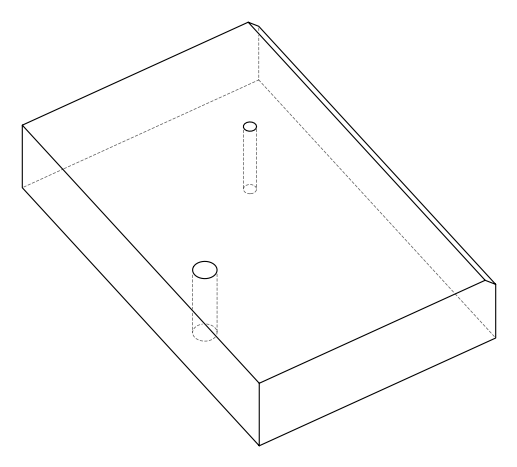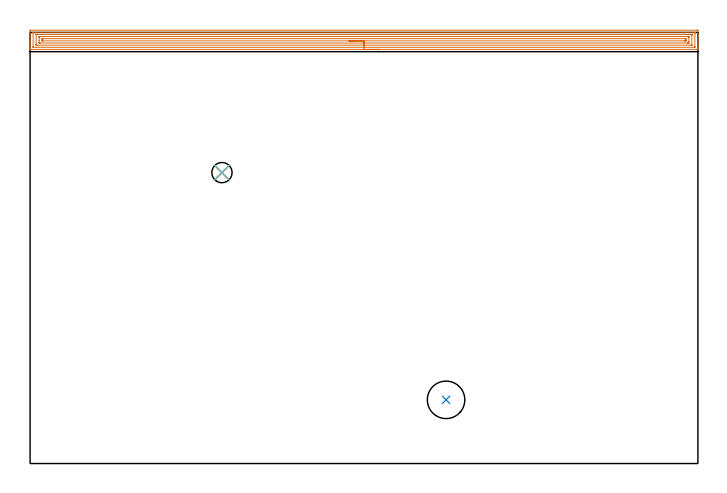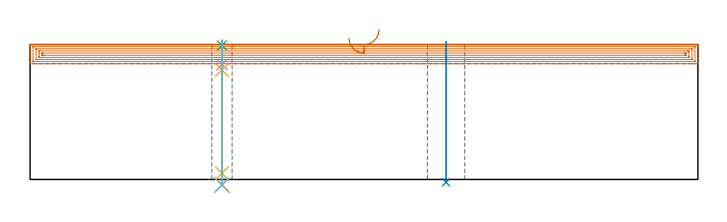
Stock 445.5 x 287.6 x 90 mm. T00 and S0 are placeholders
(PLAN: 6 operations, 5 tool changes, 19.4 min)
(1 AREA_MILL | FG_CHAMFER_SURFACE | UGT0205_001 | 18.06 min | 36490 mm3)
(2 INDEXABLE_INSERT_DRILL_THROUGH_HOLE_FROM_SOLID | STEP1HOLE | NXT0302_021 | 0.38 min | 44127 mm3)
(3 SPOT_DRILL | STEP1HOLE_1 | NXT0321_9005460120000 | 0.03 min | 7 mm3)
(4 DRILL_BLIND_HOLE_INTO_CENTER | STEP1HOLE_1 | UGT0301_205 | 0.06 min | 717 mm3)
(5 GUN_DRILL_THROUGH_HOLE | STEP1HOLE_1 | UGT0307_005 | 0.46 min | 4200 mm3)
(6 DRILL_TO_ENLARGE_THROUGH_HOLE | STEP1HOLE_1 | NXT0301_102 | 0.39 min | 7905 mm3)
(TOOL UGT0205_001 | Chamfer Mill 20 x 3 x 45 deg. | D20 FL50 Z2)
(TOOL NXT0302_021 | Index. Insert Drill 25mm [880-D2500L25-05] | D25 PA176 FL125 Z2)
(TOOL NXT0321_9005460120000 | NC Spot Drill, 142deg, 12mm, Carbide, Uncoated | D12 PA142 FL30 Z2)
(TOOL UGT0301_205 | Twist Drill 8.9 mm | D8.9 PA118 FL78 Z2)
(TOOL UGT0307_005 | Gun Drill 8.3 mm | D8.3 PA130 FL24 Z1)
(TOOL NXT0301_102 | Carbide Drill 13.5mm [860.1-1350-108A1-MM 2214] | D13.5 PA140 FL123 Z2)
(OP 1 AREA_MILL)
G17 G21 G94 G90
T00 M6
G54
G17 G0 G90 X232.75 Y276.3 S1061 M3
G43 Z100. H0
G94 G1 X232.712 Z99.128 F250.
X232.598 Z98.263
X232.409 Z97.412
X232.147 Z96.58
X231.813 Z95.774
X231.41 Z95.
X230.942 Z94.264
X230.41 Z93.572
X229.821 Z92.929
X229.178 Z92.34
X228.486 Z91.808
X227.75 Z91.34
X226.976 Z90.937
X226.17 Z90.603
X225.338 Z90.341
X224.487 Z90.152
X223.622 Z90.038
X222.75 Z90.
X0.178
X0.01 Y276.303 Z89.988
X0.007 Y276.359 Z89.932
X0. Y276.779 Z89.52
Y277.082 Z89.218
Y277.793 Z88.502
Y279.041 Z87.256
Y280.47 Z85.826
Y288.499 Z77.799
X0.002 Y288.769 Z77.528
X0.01 Y289.092 Z77.206
X0.333 Y289.099 Z77.199
X444.875 Y289.1 Z77.2
X445.169 Y289.097 Z77.202
X445.49 Y289.092 Z77.206
X445.5 Y288.767 Z77.53
Y279.578 Z86.717
Y278.149 Z88.147
Y277.793 Z88.502
Y277.081 Z89.218
Y276.779 Z89.52
X445.493 Y276.359 Z89.932
X445.49 Y276.303 Z89.988
X445.322 Y276.3 Z90.
X222.75
Y277.714 Z88.586
X2.334
X2.175 Y277.716 Z88.584
X2.07 Y277.72 Z88.58
X2.009 Y277.724 Z88.576
X2.006 Y277.735 Z88.565
X2.003 Y277.793 Z88.507
X2. Y278.205 Z88.095
Y287.127 Z79.173
X2.003 Y287.607 Z78.693
X2.006 Y287.658 Z78.642
X2.009 Y287.677 Z78.623
X2.097 Y287.681 Z78.619
X2.255 Y287.685 Z78.615
X2.334 Y287.686 Z78.614
X443.166
X443.325 Y287.684 Z78.616
X443.43 Y287.68 Z78.62
X443.491 Y287.676 Z78.624
X443.494 Y287.665 Z78.635
X443.497 Y287.607 Z78.693
X443.5 Y287.195 Z79.105
Y278.273 Z88.027
X443.497 Y277.793 Z88.507
X443.494 Y277.742 Z88.558
X443.491 Y277.723 Z88.577
X443.403 Y277.719 Z88.581
X443.245 Y277.715 Z88.585
X443.166 Y277.714 Z88.586
X222.75
Y279.128 Z87.172
X4.65 Y279.129 Z87.171
X4.201 Y279.133 Z87.167
X4.052 Y279.135 Z87.165
X4.01 Y279.143 Z87.157
X4.005 Y279.244 Z87.056
X4.002 Y279.377 Z86.923
X4. Y279.578 Z86.722
Y279.778 Z86.522
X4.001 Y286.021 Z80.279
X4.01 Y286.223 Z80.077
X4.013 Y286.266 Z80.034
X4.033 Y286.268 Z80.032
X4.088 Y286.27 Z80.03
X4.201 Y286.271 Z80.029
X4.645 Y286.272 Z80.028
X440.85 Y286.271 Z80.029
X441.299 Y286.267 Z80.033
X441.448 Y286.265 Z80.035
X441.49 Y286.257 Z80.043
X441.495 Y286.156 Z80.144
X441.498 Y286.023 Z80.277
X441.5 Y285.822 Z80.478
Y285.622 Z80.678
X441.499 Y279.379 Z86.921
X441.49 Y279.178 Z87.122
X441.487 Y279.135 Z87.165
X441.467 Y279.132 Z87.168
X441.412 Y279.13 Z87.17
X441.299 Y279.129 Z87.171
X440.855 Y279.128 Z87.172
X222.75
Y280.543 Z85.757
X6.809
X6.053 Y280.549 Z85.751
X6.015
X6.01 Y280.592 Z85.708
X6.005 Y280.7 Z85.6
X6.002 Y280.917 Z85.383
X6. Y282.254 Z84.046
Y284.027 Z82.273
X6.002 Y284.478 Z81.822
X6.006 Y284.699 Z81.601
X6.01 Y284.808 Z81.492
X6.016 Y284.851 Z81.449
X6.067 Y284.852 Z81.448
X6.882 Y284.857 Z81.443
X6.955
X438.691
X439.447 Y284.851 Z81.449
X439.485
X439.49 Y284.808 Z81.492
X439.495 Y284.7 Z81.6
X439.498 Y284.483 Z81.817
X439.5 Y284.05 Z82.25
Y281.373 Z84.927
X439.498 Y280.922 Z85.378
X439.494 Y280.702 Z85.598
X439.49 Y280.592 Z85.708
X439.484 Y280.549 Z85.751
X439.433 Y280.548 Z85.752
X438.618 Y280.543 Z85.757
X438.545
X222.75
Y281.957 Z84.343
X8.67 Y281.958 Z84.342
X8.069 Y281.961 Z84.339
X8.025 Y281.964 Z84.336
X8.01 Y281.971 Z84.329
X8.004 Y282.027 Z84.273
X8.002 Y282.254 Z84.046
X8. Y282.922 Z83.378
X8.001 Y283.146 Z83.154
X8.003 Y283.313 Z82.987
X8.007 Y283.396 Z82.904
X8.009 Y283.432 Z82.868
X8.075 Y283.436 Z82.864
X8.375 Y283.441 Z82.859
X8.67 Y283.442 Z82.858
X9.266 Y283.443 Z82.857
X436.83 Y283.442 Z82.858
X437.431 Y283.439 Z82.861
X437.475 Y283.436 Z82.864
X437.49 Y283.429 Z82.871
X437.496 Y283.373 Z82.927
X437.498 Y283.146 Z83.154
X437.5 Y282.478 Z83.822
X437.499 Y282.254 Z84.046
X437.497 Y282.087 Z84.213
X437.493 Y282.004 Z84.296
X437.491 Y281.968 Z84.332
X437.425 Y281.964 Z84.336
X437.125 Y281.959 Z84.341
X436.83 Y281.958 Z84.342
X436.234 Y281.957 Z84.343
X222.75
X221.878 Z84.381
X221.014 Z84.495
X220.162 Z84.684
X219.33 Z84.946
X218.524 Z85.28
X217.75 Z85.683
X217.014 Z86.152
X216.322 Z86.683
X215.679 Z87.272
X215.09 Z87.915
X214.559 Z88.607
X214.09 Z89.343
X213.687 Z90.117
X213.353 Z90.923
X213.091 Z91.755
X212.902 Z92.607
X212.788 Z93.472
X212.75 Z94.343
G0 Z100.
M5
M2
(OP 2 INDEXABLE_INSERT_DRILL_THROUGH_HOLE_FROM_SOLID)
G17 G21 G94 G90
T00 M6
G54
G17 G0 G90 X277.5 Y42.5 S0 M3
G43 Z100. H1
G94 G81 G98 Z-1.937 F250. R92.
G80
M5
M2
(OP 3 SPOT_DRILL)
G17 G21 G94 G90
T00 M6
G54
G17 G0 G90 X128. Y194.1 S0 M3
G43 Z100. H0
G94 G81 G98 Z89.415 F250. R93.
G80
M5
M2
(OP 4 DRILL_BLIND_HOLE_INTO_CENTER)
G17 G21 G94 G90
T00 M6
G54
G17 G0 G90 X128. Y194.1 S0 M3
G43 Z100. H0
G94 G81 G98 Z76.65 F250. R92.
G80
M5
M2
(OP 5 GUN_DRILL_THROUGH_HOLE)
G17 G21 G94 G90
T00 M6
G54
G17 G0 G90 X128. Y194.1 M8
G43 Z100. H0
Z87.814
S716 M3
G94 G1 Z73.058 F125. M26
G4 X.084
Z4.15 F250.
G4 X.084
Z-3.435 F125.
G4 X.084
M5
M9
G0 Z87.814
Z100.
M2
(OP 6 DRILL_TO_ENLARGE_THROUGH_HOLE)
G17 G21 G94 G90
T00 M6
G54
G17 G0 G90 X128. Y194.1 S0 M3
G43 Z100. H1
G94 G73 G98 Z-3.957 F250. Q13.422 R92.
G80
M5
M2
